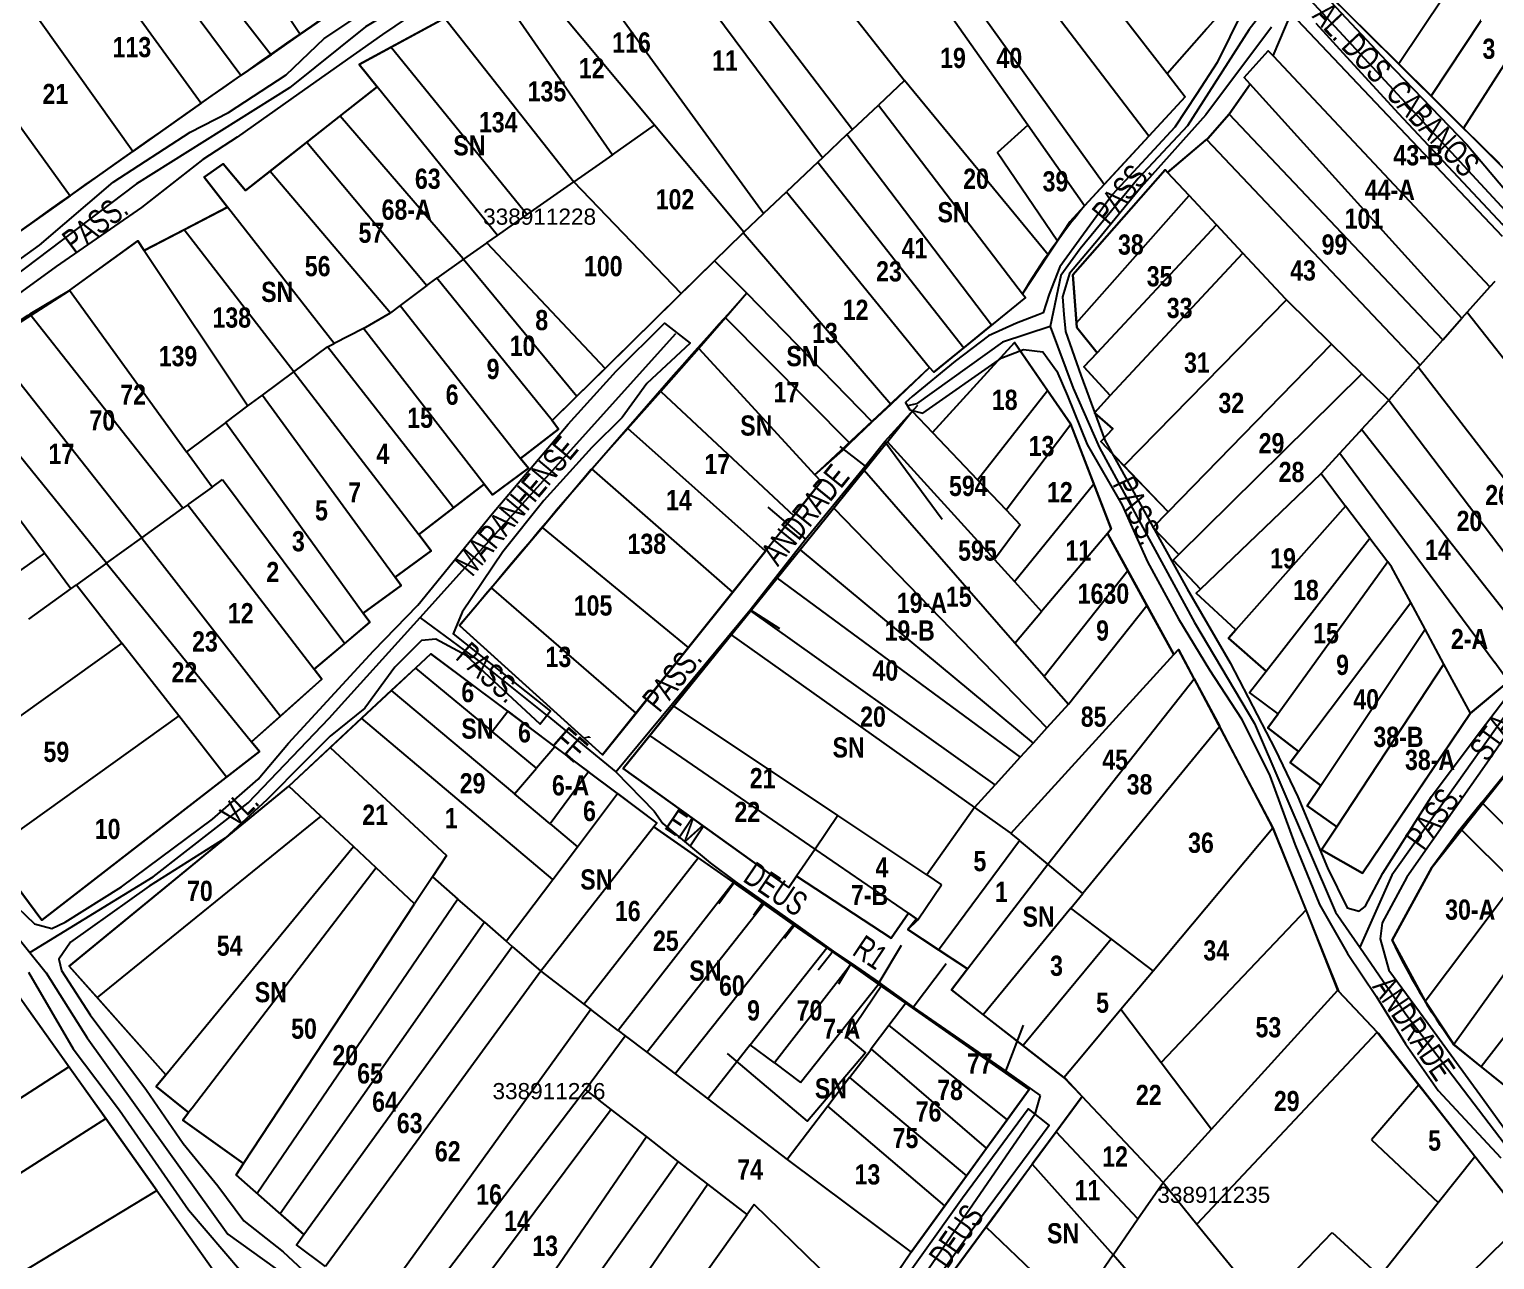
# Model space of a CAD drawing. Extents: x 206155 to 208014, y 4847439 to 4850017.
# Drawn here: x 207588.2 to 207769.7, y 4847749.4 to 4847901.7 of the extents above; entities that cross this region are included whole.
import ezdxf
from ezdxf.enums import TextEntityAlignment as Align

# ---------------------------------------------------------------- set-up
doc = ezdxf.new("R2010")
doc.units = 0
doc.header["$LTSCALE"] = 1.5
doc.header["$MEASUREMENT"] = 0
for name, color, linetype in [('CD-MALHA-LOTES', 40, 'CONTINUOUS'), ('CD_TXT_QUADRA', 7, 'CONTINUOUS'), ('RU-QUADRAS', 6, 'CONTINUOUS'), ('SV-EIXO-RUA-N-PAV', 6, 'CONTINUOUS'), ('SV-ESTIVAS', 7, 'CONTINUOUS'), ('SV-RUA-NAO-PAV-S-GUIA-C-GUIA', 7, 'CONTINUOUS'), ('SV-TXT-RUA-N-PAV-S-GUIA-C-GUIA', 7, 'CONTINUOUS'), ('Th_NmrPort', 7, 'CONTINUOUS')]:
    doc.layers.add(name, color=color, linetype=linetype)
doc.styles.add('3389-11-2D_TXT$0$ARIAL', font='ARIAL.TTF')
doc.styles.add('ARIAL', font='ARIAL.TTF')
doc.styles.get("Standard").update_dxf_attribs({"font": 'swisscbo.ttf'})

msp = doc.modelspace()

# ---------------------------------------------------------------- linework, layer by layer
at = {"layer": 'CD-MALHA-LOTES', "linetype": 'Continuous'}
for p, q in [((207705.79, 4847926.41), (207729.12, 4847896.26)), ((207726.87, 4847888.49), (207701.05, 4847922.36)), ((207621.77, 4847901.06), (207607.61, 4847922.22)), ((207667.11, 4847919.57), (207690.17, 4847889.32)), ((207602.97, 4847918.11), (207618.18, 4847898.57)), ((207686.44, 4847885.79), (207662.47, 4847918.1)), ((207614.43, 4847895.98), (207599.99, 4847915.45)), ((207721.33, 4847882.48), (207697.44, 4847915.75)), ((207711.89, 4847889.83), (207694.97, 4847913.86)), ((207768.92, 4847914.05), (207757.83, 4847897.44)), ((207595.2, 4847912.31), (207609.5, 4847892.57)), ((207679.14, 4847878.89), (207655.02, 4847912.14)), ((207665.65, 4847889.83), (207650.23, 4847908.31)), ((207772.4, 4847909.44), (207761.82, 4847893.47)), ((207601.04, 4847886.58), (207586.61, 4847906.86)), ((207686.94, 4847907.72), (207696.59, 4847895.37)), ((207646.9, 4847905.74), (207660.44, 4847886.18)), ((207775.75, 4847905), (207765.84, 4847889.49)), ((207621.77, 4847901.06), (207625.96, 4847903.95)), ((207639.7, 4847903.11), (207633.03, 4847899.49)), ((207639.7, 4847903.11), (207655.66, 4847882.82)), ((207742.25, 4847898.41), (207744.51, 4847903.66)), ((207744.51, 4847903.66), (207770.64, 4847876.1)), ((207578.44, 4847901.67), (207593.29, 4847881.09)), ((207618.18, 4847898.57), (207621.77, 4847901.06)), ((207729.12, 4847896.26), (207733.99, 4847901.77)), ((207633.03, 4847899.49), (207649.88, 4847878.77)), ((207738.67, 4847895.75), (207741.65, 4847899.03)), ((207741.65, 4847899.03), (207742.25, 4847898.41)), ((207618.18, 4847898.57), (207614.43, 4847895.98)), ((207742.25, 4847898.41), (207769.11, 4847869.83)), ((207757.83, 4847897.44), (207761.82, 4847893.47)), ((207609.5, 4847892.57), (207614.43, 4847895.98)), ((207696.59, 4847895.37), (207693.38, 4847892.34)), ((207714.41, 4847873.8), (207696.59, 4847895.37)), ((207729.12, 4847896.26), (207731.36, 4847893.37)), ((207739.41, 4847894.93), (207738.67, 4847895.75)), ((207631.31, 4847894.6), (207626.72, 4847890.98)), ((207646.19, 4847876.18), (207631.31, 4847894.6)), ((207731.36, 4847893.37), (207726.87, 4847888.49)), ((207739.41, 4847894.93), (207736.83, 4847891.22)), ((207765.65, 4847865.95), (207739.41, 4847894.93)), ((207761.82, 4847893.47), (207765.84, 4847889.49)), ((207609.5, 4847892.57), (207601.04, 4847886.58)), ((207690.17, 4847889.32), (207693.38, 4847892.34)), ((207693.38, 4847892.34), (207711.23, 4847868.98)), ((207626.72, 4847890.98), (207622.61, 4847887.75)), ((207626.72, 4847890.98), (207641.94, 4847873.33)), ((207660.44, 4847886.18), (207665.65, 4847889.83)), ((207676.7, 4847876.59), (207665.65, 4847889.83)), ((207718.91, 4847879.85), (207711.89, 4847889.83)), ((207763.26, 4847863.27), (207736.83, 4847891.22)), ((207689.48, 4847888.67), (207686.44, 4847885.79)), ((207689.48, 4847888.67), (207690.17, 4847889.32)), ((207707.4, 4847865.08), (207689.48, 4847888.67)), ((207721.33, 4847882.48), (207726.87, 4847888.49)), ((207729.2, 4847883.99), (207734.02, 4847888.07)), ((207734.02, 4847888.07), (207760.45, 4847860.13)), ((207765.84, 4847889.49), (207770.28, 4847885.08)), ((207593.29, 4847881.09), (207601.04, 4847886.58)), ((207622.61, 4847887.75), (207618.04, 4847884.15)), ((207622.61, 4847887.75), (207637.45, 4847869.99)), ((207660.44, 4847886.18), (207658.39, 4847884.74)), ((207618.04, 4847884.15), (207632.95, 4847866.62)), ((207658.39, 4847884.74), (207655.66, 4847882.82)), ((207685.89, 4847885.27), (207681.98, 4847881.57)), ((207686.44, 4847885.79), (207685.89, 4847885.27)), ((207685.89, 4847885.27), (207703.96, 4847862.28)), ((207649.88, 4847878.77), (207655.66, 4847882.82)), ((207668.97, 4847868.99), (207655.66, 4847882.82)), ((207718.91, 4847879.85), (207721.33, 4847882.48)), ((207731.87, 4847881.13), (207729.2, 4847883.99)), ((207593.29, 4847881.09), (207586.1, 4847876)), ((207679.14, 4847878.89), (207681.98, 4847881.57)), ((207681.98, 4847881.57), (207699.7, 4847859.83)), ((207717.89, 4847865.39), (207731.87, 4847881.13)), ((207735.26, 4847877.49), (207731.87, 4847881.13)), ((207612.79, 4847879.68), (207607.42, 4847876.9)), ((207625.98, 4847862.83), (207612.79, 4847879.68)), ((207646.19, 4847876.18), (207649.88, 4847878.77)), ((207676.7, 4847876.59), (207679.14, 4847878.89)), ((207607.42, 4847876.9), (207602.46, 4847874.33)), ((207620.97, 4847859.3), (207607.42, 4847876.9)), ((207720.45, 4847861.64), (207735.26, 4847877.49)), ((207738.53, 4847873.99), (207735.26, 4847877.49)), ((207644.88, 4847875.26), (207642.01, 4847873.25)), ((207644.88, 4847875.26), (207646.19, 4847876.18)), ((207644.88, 4847875.26), (207659.52, 4847859.72)), ((207673.08, 4847873.06), (207676.56, 4847876.45)), ((207676.56, 4847876.45), (207676.62, 4847876.51)), ((207676.62, 4847876.51), (207676.7, 4847876.59)), ((207694.9, 4847855.27), (207676.62, 4847876.51)), ((207714.41, 4847873.8), (207715.54, 4847875.51)), ((207602.46, 4847874.33), (207615.3, 4847855.09)), ((207642.01, 4847873.25), (207638.68, 4847870.91)), ((207641.94, 4847873.33), (207642.01, 4847873.25)), ((207642.01, 4847873.25), (207656.03, 4847856.29)), ((207711.23, 4847868.98), (207714.41, 4847873.8)), ((207722.1, 4847856.37), (207738.53, 4847873.99)), ((207743.79, 4847868.35), (207738.53, 4847873.99)), ((207668.97, 4847868.99), (207673.08, 4847873.06)), ((207677.08, 4847869.03), (207673.08, 4847873.06)), ((207637.45, 4847869.99), (207634.16, 4847867.53)), ((207637.45, 4847869.99), (207638.55, 4847870.82)), ((207638.55, 4847870.82), (207638.68, 4847870.91)), ((207652.99, 4847853.3), (207638.68, 4847870.91)), ((207769.11, 4847869.83), (207766.3, 4847866.68)), ((207769.72, 4847870.51), (207769.11, 4847869.83)), ((207593.22, 4847869.41), (207607.68, 4847849.42)), ((207659.52, 4847859.72), (207668.97, 4847868.99)), ((207677.08, 4847869.03), (207674.43, 4847865.99)), ((207692.6, 4847853.11), (207677.08, 4847869.03)), ((207711.59, 4847868.5), (207707.4, 4847865.08)), ((207711.23, 4847868.98), (207711.59, 4847868.5)), ((207743.9, 4847868.24), (207723.79, 4847847.68)), ((207743.9, 4847868.24), (207743.79, 4847868.35)), ((207749.51, 4847862.73), (207743.9, 4847868.24)), ((207607.23, 4847842.41), (207588.31, 4847866.43)), ((207629.63, 4847864.68), (207632.95, 4847866.62)), ((207634.16, 4847867.53), (207632.95, 4847866.62)), ((207634.16, 4847867.53), (207649.07, 4847848.59)), ((207674.43, 4847865.99), (207671.14, 4847862.2)), ((207674.43, 4847865.99), (207689.84, 4847850.46)), ((207766.3, 4847866.68), (207765.65, 4847865.95)), ((207766.3, 4847866.68), (207785.45, 4847842.4)), ((207629.63, 4847864.68), (207625.98, 4847862.83)), ((207644.56, 4847845.41), (207629.63, 4847864.68)), ((207703.96, 4847862.28), (207707.4, 4847865.08)), ((207763.26, 4847863.27), (207765.65, 4847865.95)), ((207602.14, 4847838.75), (207583.02, 4847862.99)), ((207620.97, 4847859.3), (207625.14, 4847862.4)), ((207625.14, 4847862.4), (207625.98, 4847862.83)), ((207640.76, 4847842.49), (207625.14, 4847862.4)), ((207729.26, 4847841.98), (207749.51, 4847862.73)), ((207753.26, 4847859.04), (207749.51, 4847862.73)), ((207760.45, 4847860.13), (207763.26, 4847863.27)), ((207671.14, 4847862.2), (207666.42, 4847856.89)), ((207671.14, 4847862.2), (207685.51, 4847846.56)), ((207700.25, 4847859.25), (207703.96, 4847862.28)), ((207597.8, 4847835.63), (207578.14, 4847859.81)), ((207617.09, 4847856.42), (207620.97, 4847859.3)), ((207620.97, 4847859.3), (207636.46, 4847839.18)), ((207656.03, 4847856.29), (207659.52, 4847859.72)), ((207699.7, 4847859.83), (207694.9, 4847855.27)), ((207699.7, 4847859.83), (207700.25, 4847859.25)), ((207730.58, 4847836.68), (207753.26, 4847859.04)), ((207756.57, 4847855.79), (207753.26, 4847859.04)), ((207760.24, 4847859.89), (207756.57, 4847855.79)), ((207760.45, 4847860.13), (207760.24, 4847859.89)), ((207778.5, 4847836.13), (207760.24, 4847859.89)), ((207705.63, 4847845.95), (207714.32, 4847857.01)), ((207717.19, 4847852.83), (207714.32, 4847857.01)), ((207615.3, 4847855.09), (207617.09, 4847856.42)), ((207617.09, 4847856.42), (207633.52, 4847833.9)), ((207652.99, 4847853.3), (207656.03, 4847856.29)), ((207662.33, 4847852.28), (207666.42, 4847856.89)), ((207666.42, 4847856.89), (207682.91, 4847841.49)), ((207694.9, 4847855.27), (207692.6, 4847853.11)), ((207753.21, 4847852.15), (207756.57, 4847855.79)), ((207756.57, 4847855.79), (207774.08, 4847832.72)), ((207612.56, 4847853.05), (207615.3, 4847855.09)), ((207694.5, 4847850.66), (207697.55, 4847854.43)), ((207697.55, 4847854.43), (207700.07, 4847851.78)), ((207612.56, 4847853.05), (207607.68, 4847849.42)), ((207612.56, 4847853.05), (207629.59, 4847829.43)), ((207662.33, 4847852.28), (207657.9, 4847847.3)), ((207679.4, 4847837.1), (207662.33, 4847852.28)), ((207689.84, 4847850.46), (207692.6, 4847853.11)), ((207700.07, 4847851.78), (207705.63, 4847845.95)), ((207709.18, 4847842.22), (207717.19, 4847852.83)), ((207720.06, 4847845.44), (207717.19, 4847852.83)), ((207750.52, 4847849.25), (207752.98, 4847851.9)), ((207752.98, 4847851.9), (207753.21, 4847852.15)), ((207773.31, 4847826.62), (207753.21, 4847852.15)), ((207688.92, 4847849.57), (207689.84, 4847850.46)), ((207694.5, 4847850.66), (207691.63, 4847847.11)), ((207707.74, 4847836.08), (207694.5, 4847850.66)), ((207610.86, 4847845.03), (207607.68, 4847849.42)), ((207685.51, 4847846.56), (207688.92, 4847849.57)), ((207748.19, 4847846.72), (207750.52, 4847849.25)), ((207750.52, 4847849.25), (207769.7, 4847823.33)), ((207675.34, 4847832.03), (207657.9, 4847847.3)), ((207691.63, 4847847.11), (207687.84, 4847842.43)), ((207710.28, 4847825.73), (207691.63, 4847847.11)), ((207723.79, 4847847.68), (207729.26, 4847841.98)), ((207733.27, 4847832.4), (207748.19, 4847846.72)), ((207748.19, 4847846.72), (207751.24, 4847842.68)), ((207610.86, 4847845.03), (207607.98, 4847842.95)), ((207610.86, 4847845.03), (207612.16, 4847845.96)), ((207612.16, 4847845.96), (207627.29, 4847825.69)), ((207640.76, 4847842.49), (207644.56, 4847845.41)), ((207644.56, 4847845.41), (207645.6, 4847844.06)), ((207705.63, 4847845.95), (207709.18, 4847842.22)), ((207710.23, 4847833.34), (207720.06, 4847845.44)), ((207602.14, 4847838.75), (207607.23, 4847842.41)), ((207607.84, 4847842.85), (207607.23, 4847842.41)), ((207607.98, 4847842.95), (207607.84, 4847842.85)), ((207607.84, 4847842.85), (207623.51, 4847822.51)), ((207636.46, 4847839.18), (207640.76, 4847842.49)), ((207687.84, 4847842.43), (207683.67, 4847837.27)), ((207687.84, 4847842.43), (207714.24, 4847815.23)), ((207751.24, 4847842.68), (207737.65, 4847827.35)), ((207754.23, 4847838.73), (207751.24, 4847842.68)), ((207590.1, 4847836.84), (207586.75, 4847841.37)), ((207682.91, 4847841.49), (207679.4, 4847837.1)), ((207709.18, 4847842.22), (207710.93, 4847840.38)), ((207651.78, 4847840.05), (207645.45, 4847832.56)), ((207669.86, 4847825.18), (207651.78, 4847840.05)), ((207710.93, 4847840.38), (207707.74, 4847836.08)), ((207721.74, 4847839.29), (207713.58, 4847829.64)), ((207724.27, 4847834.69), (207721.74, 4847839.29)), ((207597.8, 4847835.63), (207602.14, 4847838.75)), ((207675.34, 4847832.03), (207679.4, 4847837.1)), ((207683.67, 4847837.27), (207680.84, 4847833.78)), ((207683.67, 4847837.27), (207712.53, 4847813.35)), ((207741.39, 4847822.25), (207754.23, 4847838.73)), ((207754.23, 4847838.73), (207756.46, 4847835.78)), ((207590.1, 4847836.84), (207566.9, 4847820.55)), ((207593.36, 4847832.43), (207590.1, 4847836.84)), ((207597.8, 4847835.63), (207594.07, 4847832.94)), ((207597.8, 4847835.63), (207615.75, 4847813.49)), ((207707.74, 4847836.08), (207710.23, 4847833.34)), ((207756.46, 4847835.78), (207742.87, 4847816.98)), ((207756.91, 4847835.18), (207756.46, 4847835.78)), ((207759.31, 4847830.73), (207756.91, 4847835.18)), ((207680.84, 4847833.78), (207677.57, 4847829.73)), ((207680.84, 4847833.78), (207710.94, 4847811.61)), ((207710.23, 4847833.34), (207713.58, 4847829.64)), ((207724.27, 4847834.69), (207713.9, 4847821.59)), ((207726.64, 4847830.38), (207724.27, 4847834.69)), ((207588.15, 4847828.68), (207593.36, 4847832.43)), ((207593.36, 4847832.43), (207594.07, 4847832.94)), ((207594.07, 4847832.94), (207599.7, 4847825.73)), ((207663.36, 4847817.06), (207645.45, 4847832.56)), ((207669.86, 4847825.18), (207675.34, 4847832.03)), ((207732.75, 4847831.91), (207733.27, 4847832.4)), ((207737.65, 4847827.35), (207732.75, 4847831.91)), ((207677.57, 4847829.73), (207675.16, 4847826.76)), ((207707.82, 4847808.18), (207677.57, 4847829.73)), ((207716.9, 4847818.15), (207726.64, 4847830.38)), ((207729.98, 4847824.32), (207726.64, 4847830.38)), ((207745.4, 4847812.29), (207759.31, 4847830.73)), ((207761.09, 4847827.44), (207759.31, 4847830.73)), ((207710.28, 4847825.73), (207713.58, 4847829.64)), ((207675.16, 4847826.76), (207668.02, 4847817.94)), ((207675.16, 4847826.76), (207705.27, 4847805.38)), ((207748.16, 4847808.11), (207761.09, 4847827.44)), ((207763.42, 4847823.12), (207761.09, 4847827.44)), ((207599.7, 4847825.73), (207576.55, 4847809.2)), ((207606.74, 4847816.71), (207599.7, 4847825.73)), ((207623.51, 4847822.51), (207627.29, 4847825.69)), ((207663.36, 4847817.06), (207669.86, 4847825.18)), ((207709.79, 4847802.15), (207729.98, 4847824.32)), ((207713.9, 4847821.59), (207710.28, 4847825.73)), ((207636.04, 4847822.62), (207633.05, 4847819.84)), ((207636.04, 4847822.62), (207645.56, 4847814.76)), ((207750.15, 4847802.99), (207763.42, 4847823.12)), ((207766.69, 4847817.06), (207763.42, 4847823.12)), ((207713.9, 4847821.59), (207716.9, 4847818.15)), ((207714.36, 4847798.35), (207732.5, 4847821.3)), ((207732.5, 4847821.3), (207735.67, 4847815.41)), ((207739.32, 4847819.59), (207741.39, 4847822.25)), ((207633.05, 4847819.84), (207629.37, 4847816.42)), ((207633.05, 4847819.84), (207648.31, 4847807.05)), ((207742.87, 4847816.98), (207739.32, 4847819.59)), ((207645.56, 4847814.76), (207647.47, 4847817.28)), ((207647.47, 4847817.28), (207653.31, 4847812.89)), ((207659.21, 4847811.88), (207663.36, 4847817.06)), ((207668.02, 4847817.94), (207665.07, 4847814.29)), ((207688.37, 4847804.36), (207668.02, 4847817.94)), ((207716.9, 4847818.15), (207714.24, 4847815.23)), ((207753.33, 4847797.25), (207766.69, 4847817.06)), ((207606.74, 4847816.71), (207583.4, 4847800)), ((207612.66, 4847809.14), (207606.74, 4847816.71)), ((207615.75, 4847813.49), (207619.33, 4847816.68)), ((207629.37, 4847816.42), (207625.48, 4847812.8)), ((207653.05, 4847796.47), (207629.37, 4847816.42)), ((207714.24, 4847815.23), (207712.53, 4847813.35)), ((207735.67, 4847815.41), (207718.7, 4847794.73)), ((207651.03, 4847810.25), (207645.56, 4847814.76)), ((207685.53, 4847800.22), (207665.07, 4847814.29)), ((207620.35, 4847808.03), (207625.48, 4847812.8)), ((207625.48, 4847812.8), (207639.88, 4847799.44)), ((207653.31, 4847812.89), (207651.03, 4847810.25)), ((207653.31, 4847812.89), (207657.47, 4847809.78)), ((207710.94, 4847811.61), (207707.82, 4847808.18)), ((207712.53, 4847813.35), (207710.94, 4847811.61)), ((207768.1, 4847805.99), (207773.14, 4847812.2)), ((207648.31, 4847807.05), (207651.03, 4847810.25)), ((207657.47, 4847809.78), (207652.72, 4847803.35)), ((207661.05, 4847807.09), (207657.47, 4847809.78)), ((207589.77, 4847791.43), (207612.66, 4847809.14)), ((207624.34, 4847804.3), (207620.35, 4847808.03)), ((207705.27, 4847805.38), (207707.82, 4847808.18)), ((207652.72, 4847803.35), (207648.31, 4847807.05)), ((207656.1, 4847800.52), (207661.05, 4847807.09)), ((207661.05, 4847807.09), (207665.93, 4847803.43)), ((207624.34, 4847804.3), (207596.64, 4847781.83)), ((207628.37, 4847800.53), (207624.34, 4847804.3)), ((207688.37, 4847804.36), (207685.53, 4847800.22)), ((207699.36, 4847797.03), (207688.37, 4847804.36)), ((207705.27, 4847805.38), (207699.36, 4847797.03)), ((207705.27, 4847805.38), (207709.71, 4847802.22)), ((207768.1, 4847805.99), (207765.48, 4847802.74)), ((207774.63, 4847799.39), (207768.1, 4847805.99)), ((207665.57, 4847802.97), (207651.59, 4847785.09)), ((207652.72, 4847803.35), (207656.1, 4847800.52)), ((207665.93, 4847803.43), (207665.57, 4847802.97)), ((207671.04, 4847799.14), (207665.57, 4847802.97)), ((207727.4, 4847785.16), (207742.22, 4847802.84)), ((207772.14, 4847796.08), (207765.48, 4847802.74)), ((207700.84, 4847787.74), (207710.84, 4847801.28)), ((207709.79, 4847802.15), (207710.84, 4847801.28)), ((207714.36, 4847798.35), (207710.84, 4847801.28)), ((207583.4, 4847800), (207589.77, 4847791.43)), ((207605.13, 4847772.28), (207628.37, 4847800.53)), ((207631.17, 4847797.92), (207628.37, 4847800.53)), ((207639.88, 4847799.44), (207638.14, 4847796.8)), ((207653.05, 4847796.47), (207656.1, 4847800.52)), ((207656.9, 4847781.03), (207671.04, 4847799.14)), ((207671.04, 4847799.14), (207675.43, 4847796.07)), ((207685.53, 4847800.22), (207683.25, 4847796.89)), ((207697.09, 4847792.27), (207685.53, 4847800.22)), ((207631.17, 4847797.92), (207608.38, 4847768.16)), ((207635.94, 4847793.46), (207631.17, 4847797.92)), ((207699.36, 4847797.03), (207701.2, 4847795.8)), ((207704.42, 4847785.39), (207714.36, 4847798.35)), ((207718.7, 4847794.73), (207714.36, 4847798.35)), ((207638.14, 4847796.8), (207635.94, 4847793.46)), ((207638.14, 4847796.8), (207641.31, 4847794.04)), ((207647.29, 4847788.82), (207653.05, 4847796.47)), ((207675.43, 4847796.07), (207661.15, 4847777.78)), ((207679.21, 4847793.43), (207675.43, 4847796.07)), ((207682.27, 4847795.46), (207683.25, 4847796.89)), ((207683.25, 4847796.89), (207694.95, 4847789.21)), ((207698.25, 4847791.47), (207701.2, 4847795.8)), ((207761.09, 4847781.39), (207772.14, 4847796.08)), ((207778.54, 4847795.44), (207764.63, 4847776.02)), ((207785.41, 4847795.77), (207768.04, 4847773.28)), ((207614.76, 4847761.31), (207635.94, 4847793.46)), ((207641.31, 4847794.04), (207616.46, 4847757.59)), ((207644.6, 4847791.17), (207641.31, 4847794.04)), ((207664.68, 4847775.08), (207679.21, 4847793.43)), ((207682.88, 4847790.86), (207679.21, 4847793.43)), ((207717.21, 4847792.91), (207718.7, 4847794.73)), ((207694.95, 4847789.21), (207697.09, 4847792.27)), ((207697.09, 4847792.27), (207698.08, 4847791.59)), ((207698.08, 4847791.59), (207698.25, 4847791.47)), ((207717.21, 4847792.91), (207706.37, 4847779.71)), ((207722.2, 4847789.11), (207717.21, 4847792.91)), ((207746.34, 4847792.72), (207728.39, 4847773.81)), ((207750.29, 4847782.76), (207746.34, 4847792.72)), ((207644.6, 4847791.17), (207619.31, 4847755.08)), ((207644.6, 4847791.17), (207647.29, 4847788.82)), ((207682.88, 4847790.86), (207668.19, 4847772.4)), ((207686.98, 4847787.99), (207682.88, 4847790.86)), ((207622.23, 4847752.52), (207648.03, 4847788.18)), ((207648.03, 4847788.18), (207647.29, 4847788.82)), ((207648.03, 4847788.18), (207651.59, 4847785.09)), ((207677.5, 4847775.97), (207686.98, 4847787.99)), ((207686.98, 4847787.99), (207689.95, 4847785.92)), ((207711.26, 4847775.91), (207722.2, 4847789.11)), ((207727.4, 4847785.16), (207722.2, 4847789.11)), ((207756.99, 4847788.95), (207761.09, 4847781.39)), ((207700.84, 4847787.74), (207704.42, 4847785.39)), ((207651.59, 4847785.09), (207624.89, 4847748.53)), ((207651.59, 4847785.09), (207656.9, 4847781.03)), ((207689.95, 4847785.92), (207680.49, 4847773.76)), ((207693.41, 4847783.5), (207689.95, 4847785.92)), ((207723.4, 4847780.39), (207727.4, 4847785.16)), ((207683.74, 4847771.34), (207693.41, 4847783.5)), ((207696.78, 4847781.14), (207693.41, 4847783.5)), ((207734.64, 4847765.55), (207750.29, 4847782.76)), ((207596.64, 4847781.83), (207605.13, 4847772.28)), ((207656.9, 4847781.03), (207657.77, 4847780.36)), ((207696.78, 4847781.14), (207694.69, 4847778.38)), ((207761.09, 4847781.39), (207764.63, 4847776.02)), ((207593.14, 4847773.25), (207587.96, 4847780.53)), ((207657.77, 4847780.36), (207631.21, 4847743.54)), ((207661.15, 4847777.78), (207657.77, 4847780.36)), ((207706.37, 4847779.71), (207711.26, 4847775.91)), ((207718.51, 4847774.55), (207723.4, 4847780.39)), ((207723.4, 4847780.39), (207728.39, 4847773.81)), ((207657.11, 4847770.45), (207662.03, 4847777.11)), ((207661.15, 4847777.78), (207662.03, 4847777.11)), ((207662.03, 4847777.11), (207664.68, 4847775.08)), ((207694.69, 4847778.38), (207692.5, 4847775.5)), ((207694.69, 4847778.38), (207709.31, 4847766.69)), ((207755.15, 4847777.57), (207732.83, 4847753.78)), ((207677.5, 4847775.97), (207672.24, 4847769.3)), ((207680.49, 4847773.76), (207677.5, 4847775.97)), ((207689.81, 4847771.95), (207692.42, 4847775.39)), ((207692.42, 4847775.39), (207692.5, 4847775.5)), ((207706.78, 4847763.2), (207692.5, 4847775.5)), ((207711.26, 4847775.91), (207716.34, 4847771.96)), ((207764.63, 4847776.02), (207768.04, 4847773.28)), ((207664.68, 4847775.08), (207668.19, 4847772.4)), ((207680.49, 4847773.76), (207683.74, 4847771.34)), ((207716.34, 4847771.96), (207718.51, 4847774.55)), ((207728.39, 4847773.81), (207734.64, 4847765.55)), ((207538.92, 4847738.45), (207593.14, 4847773.25)), ((207597.69, 4847766.85), (207593.14, 4847773.25)), ((207668.19, 4847772.4), (207672.24, 4847769.3)), ((207689.81, 4847771.95), (207687.11, 4847768.41)), ((207689.81, 4847771.95), (207704.29, 4847759.76)), ((207768.04, 4847773.28), (207771.9, 4847770.19)), ((207657.11, 4847770.45), (207634.58, 4847740.91)), ((207660.3, 4847767.98), (207657.11, 4847770.45)), ((207760.32, 4847771.03), (207754.44, 4847764.22)), ((207767.26, 4847762.18), (207760.32, 4847771.03)), ((207608.38, 4847768.16), (207607.95, 4847767.6)), ((207672.24, 4847769.3), (207682.08, 4847761.78)), ((207687.11, 4847768.41), (207682.08, 4847761.78)), ((207701.6, 4847756.05), (207687.11, 4847768.41)), ((207718.61, 4847769.59), (207715.39, 4847765.22)), ((207728.63, 4847758.93), (207718.61, 4847769.59)), ((207541.86, 4847731.28), (207597.69, 4847766.85)), ((207604, 4847757.96), (207597.69, 4847766.85)), ((207660.3, 4847767.98), (207639.39, 4847739.99)), ((207664.64, 4847764.62), (207660.3, 4847767.98)), ((207706.78, 4847763.2), (207709.31, 4847766.69)), ((207645.14, 4847736.21), (207664.64, 4847764.62)), ((207668.6, 4847761.56), (207664.64, 4847764.62)), ((207715.39, 4847765.22), (207712.44, 4847761.21)), ((207725.5, 4847754.46), (207715.39, 4847765.22)), ((207728.63, 4847758.93), (207734.64, 4847765.55)), ((207704.29, 4847759.76), (207706.78, 4847763.2)), ((207754.44, 4847764.22), (207762.72, 4847756.46)), ((207648.08, 4847732.72), (207668.6, 4847761.56)), ((207672.25, 4847758.73), (207668.6, 4847761.56)), ((207682.08, 4847761.78), (207697.45, 4847750.32)), ((207706.72, 4847753.43), (207712.44, 4847761.21)), ((207712.44, 4847761.21), (207722.45, 4847750.01)), ((207762.72, 4847756.46), (207767.26, 4847762.18)), ((207773.47, 4847754.27), (207767.26, 4847762.18)), ((207701.6, 4847756.05), (207704.29, 4847759.76)), ((207725.5, 4847754.46), (207728.63, 4847758.93)), ((207728.63, 4847758.93), (207732.83, 4847753.78)), ((207545.87, 4847722.78), (207604, 4847757.96)), ((207604, 4847757.96), (207611.87, 4847746.89)), ((207616.46, 4847757.59), (207619.31, 4847755.08)), ((207672.25, 4847758.73), (207650.78, 4847727.41)), ((207677.11, 4847754.97), (207672.25, 4847758.73)), ((207678.01, 4847756.24), (207677.11, 4847754.97)), ((207692.13, 4847742.48), (207678.01, 4847756.24)), ((207697.45, 4847750.32), (207701.6, 4847756.05)), ((207755.49, 4847747.37), (207762.72, 4847756.46)), ((207619.31, 4847755.08), (207622.23, 4847752.52)), ((207654.78, 4847723.6), (207677.11, 4847754.97)), ((207722.45, 4847750.01), (207725.5, 4847754.46)), ((207732.83, 4847753.78), (207740.95, 4847743.84)), ((207764.34, 4847745.31), (207773.47, 4847754.27)), ((207621.3, 4847751.23), (207622.23, 4847752.52)), ((207706.72, 4847753.43), (207702.3, 4847747.43)), ((207717.64, 4847743.01), (207706.72, 4847753.43)), ((207740.95, 4847743.84), (207749.58, 4847752.77)), ((207749.58, 4847752.77), (207755.49, 4847747.37)), ((207624.89, 4847748.53), (207621.3, 4847751.23)), ((207697.45, 4847750.32), (207692.13, 4847742.48)), ((207722.45, 4847750.01), (207718.88, 4847744.81)), ((207734.43, 4847736.21), (207722.45, 4847750.01))]:
    msp.add_line(p, q, dxfattribs=at)
at = {"layer": 'CD-MALHA-LOTES', "linetype": 'Continuous', "flags": 128}
for points in [[(207762.58, 4847922.46), (207747.98, 4847907.23), (207757.83, 4847897.44)], [(207633.03, 4847899.49), (207629.09, 4847897.35), (207631.31, 4847894.6)], [(207711.89, 4847889.83), (207708.14, 4847886.46), (207715.54, 4847875.51)], [(207736.83, 4847891.22), (207734.19, 4847888.21), (207734.02, 4847888.07)], [(207618.04, 4847884.15), (207614.99, 4847881.75), (207612.22, 4847885.06), (207609.87, 4847883.41), (207612.79, 4847879.68)], [(207729.2, 4847883.99), (207728.88, 4847884.33), (207717.44, 4847871.33), (207717.89, 4847865.39)], [(207715.54, 4847875.51), (207717.12, 4847877.91), (207718.91, 4847879.85)], [(207602.46, 4847874.33), (207601.66, 4847875.53), (207593.22, 4847869.41)], [(207593.22, 4847869.41), (207593.09, 4847869.31), (207588.31, 4847866.43)], [(207588.31, 4847866.43), (207588.05, 4847866.27), (207583.02, 4847862.99)], [(207717.89, 4847865.39), (207717.94, 4847864.78), (207720.45, 4847861.64)], [(207714.32, 4847857.01), (207710.23, 4847862.93), (207700.07, 4847851.78)], [(207720.45, 4847861.64), (207718.83, 4847859.91), (207722.1, 4847856.37)], [(207722.1, 4847856.37), (207720.13, 4847854.25), (207722.41, 4847852.27), (207720.92, 4847850.68), (207723.79, 4847847.68)], [(207649.07, 4847848.59), (207653.76, 4847852.2), (207652.99, 4847853.3)], [(207645.6, 4847844.06), (207650.03, 4847847.37), (207649.07, 4847848.59)], [(207657.9, 4847847.3), (207657.82, 4847847.21), (207651.78, 4847840.05)], [(207682.91, 4847841.49), (207686.29, 4847845.71), (207685.51, 4847846.56)], [(207721.74, 4847839.29), (207722.22, 4847839.86), (207720.06, 4847845.44)], [(207729.26, 4847841.98), (207727.38, 4847840.05), (207730.58, 4847836.68)], [(207633.52, 4847833.9), (207638.01, 4847837.16), (207636.46, 4847839.18)], [(207602.14, 4847838.75), (207602.21, 4847838.66), (207619.33, 4847816.68)], [(207730.58, 4847836.68), (207729.87, 4847835.98), (207733.27, 4847832.4)], [(207629.59, 4847829.43), (207634.27, 4847832.87), (207633.52, 4847833.9)], [(207645.45, 4847832.56), (207641.51, 4847827.89), (207659.21, 4847811.88)], [(207627.29, 4847825.69), (207630.4, 4847828.31), (207629.59, 4847829.43)], [(207737.65, 4847827.35), (207736.73, 4847826.35), (207741.39, 4847822.25)], [(207647.47, 4847817.28), (207637.97, 4847824.41), (207636.04, 4847822.62)], [(207732.5, 4847821.3), (207730.55, 4847824.94), (207729.98, 4847824.32)], [(207619.33, 4847816.68), (207624.47, 4847821.26), (207623.51, 4847822.51)], [(207766.69, 4847817.06), (207771.43, 4847820.99), (207769.7, 4847823.33)], [(207742.22, 4847802.84), (207735.76, 4847815.23), (207735.67, 4847815.41)], [(207742.87, 4847816.98), (207741.6, 4847815.23), (207745.4, 4847812.29)], [(207612.66, 4847809.14), (207616.73, 4847812.29), (207615.75, 4847813.49)], [(207665.07, 4847814.29), (207661.77, 4847810.21), (207682.27, 4847795.46)], [(207745.4, 4847812.29), (207744.39, 4847810.96), (207748.16, 4847808.11)], [(207620.35, 4847808.03), (207620.25, 4847807.94), (207593.16, 4847785.74), (207596.64, 4847781.83)], [(207748.16, 4847808.11), (207746.47, 4847805.59), (207750.15, 4847802.99)], [(207746.34, 4847792.72), (207742.36, 4847802.57), (207742.22, 4847802.84)], [(207750.15, 4847802.99), (207748.26, 4847800.13), (207753.33, 4847797.25)], [(207765.48, 4847802.74), (207765.39, 4847802.64), (207761.91, 4847797.94), (207756.99, 4847788.95)], [(207709.79, 4847802.15), (207709.71, 4847802.22)], [(207698.08, 4847791.59), (207697.03, 4847790.25), (207700.84, 4847787.74)], [(207704.42, 4847785.39), (207702.42, 4847782.78), (207706.37, 4847779.71)], [(207755.15, 4847777.57), (207750.35, 4847782.62), (207750.29, 4847782.76)], [(207709.31, 4847766.69), (207712.05, 4847770.47), (207696.78, 4847781.14)], [(207760.32, 4847771.03), (207755.31, 4847777.41), (207755.15, 4847777.57)], [(207605.13, 4847772.28), (207603.93, 4847770.82), (207607.95, 4847767.6)], [(207716.34, 4847771.96), (207716.49, 4847771.85), (207718.61, 4847769.59)], [(207607.95, 4847767.6), (207607.23, 4847766.66), (207614.76, 4847761.31)], [(207614.76, 4847761.31), (207613.83, 4847759.9), (207616.46, 4847757.59)]]:
    msp.add_lwpolyline(points, dxfattribs=at)
at = {"layer": 'CD-MALHA-LOTES', "linetype": 'Continuous'}
for p in [(207638.68, 4847870.91), (207652.99, 4847853.3)]:
    msp.add_point(p, dxfattribs=at)
at = {"layer": 'RU-QUADRAS', "color": 6, "linetype": 'Continuous'}
msp.add_lwpolyline([(207517.31, 4847891.73), (207569.99, 4847930.12), (207569.32, 4847931), (207574.48, 4847934.44), (207575.51, 4847933.05), (207614.87, 4847960.43), (207643.48, 4847982.87), (207728.56, 4848045.46), (207766.41, 4848074.33), (207784.11, 4848047.04), (207785.52, 4848048.04), (207786.21, 4848048.58), (207767.83, 4848075.42), (207787.94, 4848090.76), (207819.32, 4848050.23, -0.004861), (207724.08, 4847980.28), (207667.13, 4847932.5, 0.005069), (207567.14, 4847862.58), (207546.32, 4847848.37)], format="xyb", close=True, dxfattribs=at)
for points in [[(207765.42, 4847937.35), (207729.12, 4847896.26), (207731.36, 4847893.37), (207718.91, 4847879.85, 0.038444), (207711.23, 4847868.98), (207711.59, 4847868.5), (207700.25, 4847859.25), (207699.7, 4847859.83), (207685.51, 4847846.56), (207686.29, 4847845.71), (207659.21, 4847811.88), (207641.51, 4847827.89, -0.010954), (207677.08, 4847869.03), (207673.08, 4847873.06), (207652.99, 4847853.3), (207653.76, 4847852.2), (207649.07, 4847848.59), (207650.03, 4847847.37), (207645.6, 4847844.06), (207644.56, 4847845.41), (207636.46, 4847839.18), (207638.01, 4847837.16), (207633.52, 4847833.9), (207634.27, 4847832.87), (207629.59, 4847829.43), (207630.4, 4847828.31), (207623.51, 4847822.51), (207624.47, 4847821.26), (207615.75, 4847813.49), (207616.73, 4847812.29), (207589.77, 4847791.43), (207576.55, 4847809.2)], [(207771.9, 4847770.19), (207764.57, 4847776.07, -0.041195), (207756.99, 4847788.95), (207761.91, 4847797.94), (207779.01, 4847819.44)]]:
    msp.add_lwpolyline(points, format="xyb", dxfattribs=at)
for points in [[(207774.03, 4847881.35), (207747.98, 4847907.23)], [(207574.78, 4847857.57), (207593.09, 4847869.31), (207601.66, 4847875.53), (207602.46, 4847874.33), (207612.79, 4847879.68), (207609.87, 4847883.41), (207612.22, 4847885.06), (207614.99, 4847881.75), (207631.3, 4847894.59), (207629.09, 4847897.35), (207642.08, 4847904.4)], [(207771.43, 4847820.99), (207766.66, 4847817.01), (207753.33, 4847797.25), (207748.26, 4847800.13), (207750.15, 4847802.99), (207746.47, 4847805.59), (207748.16, 4847808.11), (207744.39, 4847810.96), (207745.4, 4847812.29), (207741.6, 4847815.23), (207742.87, 4847816.98), (207739.32, 4847819.59), (207741.39, 4847822.25), (207736.73, 4847826.35), (207737.65, 4847827.35), (207732.75, 4847831.91), (207733.27, 4847832.4), (207729.87, 4847835.98), (207730.58, 4847836.68), (207727.38, 4847840.05), (207729.26, 4847841.98), (207720.92, 4847850.68), (207722.41, 4847852.27), (207720.13, 4847854.25), (207722.1, 4847856.37), (207718.83, 4847859.91), (207720.45, 4847861.64), (207717.94, 4847864.78), (207717.44, 4847871.33), (207728.88, 4847884.33), (207729.21, 4847884), (207734.19, 4847888.21), (207736.83, 4847891.22), (207739.41, 4847894.93), (207738.67, 4847895.75), (207741.65, 4847899.03), (207742.25, 4847898.41), (207744.51, 4847903.66), (207770.64, 4847876.1)], [(207692.99, 4847734.89), (207718.61, 4847769.59), (207716.34, 4847771.96), (207702.42, 4847782.78), (207704.42, 4847785.39), (207697.03, 4847790.25), (207698.25, 4847791.47), (207697.09, 4847792.27), (207694.95, 4847789.21), (207683.25, 4847796.89), (207682.27, 4847795.46), (207661.77, 4847810.21), (207697.55, 4847854.43), (207700.07, 4847851.78), (207710.23, 4847862.93), (207717.18, 4847852.87), (207722.22, 4847839.86), (207721.74, 4847839.29), (207729.98, 4847824.32), (207730.55, 4847824.94), (207742.22, 4847802.84), (207750.35, 4847782.62), (207755.15, 4847777.57), (207773.47, 4847754.27)], [(207624.89, 4847748.53), (207621.3, 4847751.23), (207622.23, 4847752.52), (207613.83, 4847759.9), (207614.76, 4847761.31), (207607.23, 4847766.66), (207607.95, 4847767.6), (207603.93, 4847770.82), (207605.13, 4847772.28), (207593.16, 4847785.74), (207620.35, 4847808.03), (207637.97, 4847824.41), (207665.93, 4847803.43), (207665.57, 4847802.97), (207712.05, 4847770.47), (207697.45, 4847750.32), (207669.67, 4847709.41)], [(207584.01, 4847786.09), (207597.69, 4847766.85), (207611.87, 4847746.89), (207620.42, 4847738.12), (207620.2, 4847736.8), (207622.83, 4847734.17), (207627, 4847734.39), (207644.37, 4847723.69), (207653.8, 4847716.19), (207663.68, 4847705), (207662.67, 4847704.34), (207669.37, 4847694.73), (207672.24, 4847696.67), (207681.41, 4847684.23), (207703.82, 4847661.41), (207704.52, 4847662.02), (207716.28, 4847650.92), (207725.59, 4847640.55), (207726.7, 4847641.41), (207735.27, 4847631.54), (207735.05, 4847627.15), (207721.43, 4847615.97), (207720.59, 4847617.12), (207697.49, 4847595.57)]]:
    msp.add_lwpolyline(points, dxfattribs=at)
at = {"layer": 'SV-EIXO-RUA-N-PAV'}
for points in [[(207703.52, 4847960.2), (207692.43, 4847949.77), (207672.63, 4847931.82), (207644.61, 4847910.93), (207629.85, 4847902.03), (207620.45, 4847894.48), (207601.49, 4847882.57), (207579.93, 4847866.3), (207543.98, 4847842.15)], [(207783.65, 4847946.2), (207766.76, 4847931.98), (207753.9, 4847920.64), (207744.28, 4847908.15), (207739.29, 4847901.67), (207731.66, 4847889.78), (207725.55, 4847883.24), (207718.35, 4847874.52), (207715.96, 4847871.25), (207714.65, 4847864.92)], [(207771.56, 4847878.66), (207744.28, 4847908.15)], [(207714.65, 4847864.92), (207708.76, 4847862.96), (207698.08, 4847855.33), (207696.99, 4847855.1)], [(207714.65, 4847864.92), (207717.48, 4847857.29), (207720.75, 4847849.88), (207732.53, 4847828.29), (207739.94, 4847815.75), (207749.97, 4847792.42), (207752.98, 4847788.06), (207758.69, 4847779.77), (207776.14, 4847756.88), (207793.58, 4847732.24), (207804.02, 4847722.27)], [(207588.3, 4847787.43), (207603.55, 4847796.78), (207615.32, 4847805.94), (207625.35, 4847816.41), (207636.61, 4847828.89), (207668.31, 4847864.05)], [(207533.87, 4847857.49), (207543.98, 4847842.15), (207550.23, 4847832.65), (207582.78, 4847794.23), (207588.3, 4847787.43), (207590.33, 4847784.92), (207595.37, 4847776.87), (207612.82, 4847752.54), (207643.44, 4847730.56), (207669.36, 4847704.57), (207674.48, 4847699.43), (207722.97, 4847649.94), (207743.55, 4847627.73)], [(207786.61, 4847839.96), (207778.32, 4847826.65), (207770.91, 4847816.62), (207756.95, 4847797), (207752.98, 4847788.06)], [(207652.34, 4847816.76), (207643.67, 4847823.71), (207636.61, 4847828.89)], [(207669.36, 4847704.57), (207690.12, 4847734.53), (207712.75, 4847767.42)]]:
    msp.add_lwpolyline(points, dxfattribs=at)
at = {"layer": 'SV-ESTIVAS', "flags": 128}
for points in [[(207660.85, 4847809.78), (207677.49, 4847829.85), (207684.36, 4847838.57), (207691.72, 4847847.63), (207694.18, 4847850.69), (207698.25, 4847855.19)], [(207688.62, 4847850.08), (207691.72, 4847847.63)], [(207694.18, 4847850.69), (207701.29, 4847841.05)], [(207679.67, 4847842.54), (207684.36, 4847838.57)], [(207681.17, 4847827.49), (207677.49, 4847829.85)], [(207652.34, 4847816.76), (207660.85, 4847809.78), (207665.62, 4847804.93), (207666.67, 4847803.37), (207672.56, 4847798.52), (207675.63, 4847796.19), (207679.13, 4847793.74), (207683.12, 4847790.94), (207687.76, 4847787.58), (207689.99, 4847786.09), (207693.49, 4847783.7), (207693.85, 4847783.43), (207697.67, 4847780.65), (207709.16, 4847772.74), (207713.43, 4847769.73)], [(207675.63, 4847796.19), (207673.63, 4847793.44)], [(207679.13, 4847793.74), (207677.9, 4847792)], [(207683.12, 4847790.94), (207681.75, 4847789.15)], [(207693.49, 4847783.7), (207696.23, 4847788.32)], [(207687.76, 4847787.58), (207685.92, 4847785.24)], [(207689.99, 4847786.09), (207688.43, 4847783.51)], [(207697.67, 4847780.65), (207701.78, 4847786.06)], [(207693.85, 4847783.43), (207689.48, 4847776.93), (207691.76, 4847774.99), (207684.61, 4847766.54), (207674.7, 4847774.93)], [(207709.16, 4847772.74), (207711.35, 4847778.44)], [(207713.43, 4847769.73), (207712.75, 4847767.42)]]:
    msp.add_lwpolyline(points, dxfattribs=at)
at = {"layer": 'SV-RUA-NAO-PAV-S-GUIA-C-GUIA', "flags": 128}
for points in [[(207746.93, 4847907.79), (207756.31, 4847897.75), (207766.26, 4847887.44), (207772.49, 4847880.08), (207770.7, 4847877.51), (207757.83, 4847891.23), (207751.39, 4847898.27), (207747.58, 4847902.43)], [(207639.86, 4847906.44), (207631.95, 4847901.07), (207621.6, 4847893.77), (207613.98, 4847888.35), (207609.72, 4847885.58), (207602.13, 4847879.66), (207591.55, 4847872.34), (207582.99, 4847866.14)], [(207530.76, 4847904.23), (207523.3, 4847897.68), (207518.33, 4847893.6), (207517.29, 4847890.57), (207517.99, 4847888), (207524.98, 4847878.79), (207533.73, 4847865.2), (207534.08, 4847864.62), (207542.41, 4847850.66), (207544.71, 4847848.3), (207547.19, 4847848.45), (207551.66, 4847850.74), (207556.97, 4847853.92), (207567.16, 4847860.24), (207575.04, 4847865.02), (207578.86, 4847867.34), (207589.49, 4847874.98), (207598.6, 4847882.8), (207608.16, 4847888.99), (207612.88, 4847891.41), (207620.04, 4847896.09), (207624.73, 4847900.57), (207631.99, 4847905.45)], [(207738.48, 4847903.97), (207735.32, 4847897.6), (207732.83, 4847893.74), (207730.09, 4847889.61), (207722.36, 4847881.27), (207718.77, 4847876.34), (207715.83, 4847872.31), (207714.51, 4847868.93), (207713.77, 4847866.61), (207713.17, 4847866.38), (207710.49, 4847865.34), (207707.02, 4847863.75), (207702.88, 4847860.64), (207697.57, 4847856.26), (207696.73, 4847855.51), (207697.28, 4847854.59)], [(207742.06, 4847901.98), (207733.94, 4847891.13), (207725.88, 4847882.14), (207720.62, 4847875.75), (207717.05, 4847871.47), (207716.17, 4847868.6), (207716.35, 4847866.41), (207716.53, 4847864.28), (207718.45, 4847858.88), (207721.44, 4847850.83), (207731.6, 4847832.46), (207736.96, 4847823.29), (207742.5, 4847812.57), (207745.33, 4847806.7), (207748.98, 4847797.9), (207751.42, 4847792.94), (207752.91, 4847792.54), (207753.67, 4847793.1), (207755.86, 4847797.26), (207761.89, 4847806.74), (207768.02, 4847814.95), (207773.36, 4847821.93)], [(207585.7, 4847794.03), (207588.86, 4847790.97), (207591.01, 4847790.4), (207592.66, 4847791.17), (207599.65, 4847795.57), (207610.9, 4847803.91), (207616.56, 4847808.86), (207620.33, 4847813.35), (207630.85, 4847824.75), (207636.36, 4847830.42), (207645.54, 4847841.72), (207654.96, 4847852.82), (207660.92, 4847859.37), (207666.88, 4847865.34), (207670.06, 4847862.85), (207664.7, 4847857.88), (207661.66, 4847853.67), (207657.87, 4847849.93), (207651.96, 4847843.39), (207646.85, 4847837.02), (207641.84, 4847829.57), (207640.7, 4847826.89), (207652.78, 4847817.29), (207651.48, 4847815.7), (207642.33, 4847824.17), (207638.57, 4847826.21), (207636.8, 4847826.06), (207633.51, 4847822.75), (207629.77, 4847817.65), (207625.5, 4847814.22), (207622.31, 4847811.01), (207617.64, 4847806.3), (207612.48, 4847801.57), (207603.05, 4847795.62), (207593.31, 4847788.68), (207591.87, 4847786.59), (207592.2, 4847785.19), (207595.78, 4847779.69), (207602.72, 4847770.38), (207607.26, 4847763.78), (207611.57, 4847758.53), (207614.8, 4847754.2), (207619.65, 4847750.37), (207625.04, 4847745.36)], [(207697.28, 4847854.59), (207698.88, 4847854.19), (207708.68, 4847861.06), (207711.35, 4847862.06), (207713.73, 4847861.78), (207715.48, 4847859.37), (207716.81, 4847856.33), (207719.22, 4847850.31), (207723.56, 4847842.81), (207726.7, 4847835.79), (207730.56, 4847828.72), (207734.37, 4847822.43), (207738.33, 4847816.33), (207741.84, 4847809.31), (207744.96, 4847800.82), (207748, 4847793.38), (207751.48, 4847787.28), (207755.02, 4847782), (207758.65, 4847776.1), (207762.69, 4847770.35), (207770.48, 4847762.01)], [(207775.21, 4847820.26), (207768.73, 4847810.85), (207764.73, 4847805.17), (207758.81, 4847796.74), (207755.77, 4847791.09), (207755.51, 4847789.1), (207756.61, 4847785.24), (207761.4, 4847778.69), (207768.19, 4847769.4), (207773.65, 4847761.84)], [(207588.12, 4847784.99), (207593.64, 4847775.48), (207599.4, 4847767.89), (207607.95, 4847755.55), (207614.49, 4847747.9), (207620.54, 4847743.92), (207629.78, 4847737.7), (207638.73, 4847731.4), (207646.59, 4847725.3), (207651.93, 4847720.12), (207658.59, 4847713.6), (207665.18, 4847705.78), (207673.84, 4847697.67), (207684.21, 4847685.87), (207693.15, 4847676.38), (207702.16, 4847667.9), (207708.9, 4847661.77), (207713.53, 4847655.92), (207727.63, 4847641.28), (207732.44, 4847636.18), (207736.47, 4847631.92), (207737.73, 4847629.04), (207737.41, 4847625.38), (207736.21, 4847624.31)], [(207693.72, 4847742.92), (207703.81, 4847757.06), (207711.94, 4847768.06), (207714.51, 4847766.02), (207706.16, 4847754.7), (207698.24, 4847743.64)]]:
    msp.add_lwpolyline(points, dxfattribs=at)

# ---------------------------------------------------------------- texts
at = {"layer": 'CD_TXT_QUADRA', "color": 7, "linetype": 'Continuous', "style": 'ARIAL'}
for s, p in [('338911228', (207651.42, 4847878.52)), ('338911226', (207652.58, 4847770.26)), ('338911235', (207734.91, 4847757.42))]:
    msp.add_text(s, height=2, dxfattribs=at).set_placement(p, align=Align.MIDDLE)
at = {"layer": 'SV-TXT-RUA-N-PAV-S-GUIA-C-GUIA', "width": 0.7}
for s, rotation, style, p in [('PASS.                                    SANTA                                          MARIA', 36, 'ARIAL', (207525.96, 4847899.72)), ('AL. DOS  CABANOS', 313.2993, '3389-11-2D_TXT$0$ARIAL', (207746.99, 4847903.26)), ('PASS.', 50, 'ARIAL', (207721.92, 4847877.33)), ('PASS.', 37, 'ARIAL', (207593.82, 4847873.8)), ('MARANHENSE', 50, 'ARIAL', (207643.06, 4847833.81)), ('PASS.                  ANDRADE', 51, '3389-11-2D_TXT$0$ARIAL', (207666.26, 4847816.99)), ('PASS.', 295, 'ARIAL', (207722.31, 4847845.43)), ('PASS.      STA.      CLARA', 54, 'ARIAL', (207760.87, 4847799.93)), ('PASS.         FÉ', 318.7922, '3389-11-2D_TXT$0$ARIAL', (207640.86, 4847823.82)), ('VL.', 44, 'ARIAL', (207613.72, 4847802.8)), ('EM         DEUS          R1', 326.1704, '3389-11-2D_TXT$0$ARIAL', (207666.71, 4847802.84)), ('ANDRADE', 304, 'ARIAL', (207754.47, 4847783.17)), ('PASS.         FÉ          EM         DEUS', 55, 'ARIAL', (207679.19, 4847715.69))]:
    msp.add_text(s, height=3, rotation=rotation, dxfattribs=dict(at, style=style)).set_placement(p)
at = {"layer": 'Th_NmrPort', "color": 1}
for s, p in [('113', (207598.54, 4847899.51)), ('116', (207660.41, 4847900.08)), ('3', (207768.19, 4847899.31)), ('11', (207672.78, 4847897.85)), ('19', (207701.02, 4847898.17)), ('40', (207708, 4847898.17)), ('12', (207656.28, 4847896.89)), ('135', (207649.94, 4847894.03)), ('21', (207589.86, 4847893.71)), ('134', (207643.91, 4847890.21)), ('SN', (207640.74, 4847887.35)), ('43-B', (207757.16, 4847886.12)), ('63', (207635.98, 4847883.21)), ('20', (207703.88, 4847883.21)), ('39', (207713.71, 4847882.89)), ('44-A', (207753.61, 4847881.84)), ('68-A', (207631.85, 4847879.39)), ('102', (207665.8, 4847880.66)), ('SN', (207700.7, 4847879.07)), ('101', (207751.12, 4847878.27)), ('57', (207629, 4847876.53)), ('41', (207696.26, 4847874.62)), ('38', (207723.05, 4847875.07)), ('99', (207748.27, 4847875.07)), ('56', (207622.34, 4847872.39)), ('100', (207656.92, 4847872.39)), ('23', (207693.09, 4847871.75)), ('35', (207726.61, 4847871.14)), ('43', (207744.37, 4847871.86)), ('SN', (207616.94, 4847869.21)), ('12', (207688.96, 4847866.98)), ('33', (207729.09, 4847867.22)), ('138', (207610.91, 4847866.03)), ('8', (207650.89, 4847865.71)), ('13', (207685.16, 4847864.12)), ('139', (207604.25, 4847861.25)), ('10', (207647.72, 4847862.53)), ('SN', (207681.98, 4847861.25)), ('9', (207644.86, 4847859.66)), ('31', (207731.23, 4847860.45)), ('72', (207599.49, 4847856.48)), ('6', (207639.79, 4847856.48)), ('17', (207680.4, 4847856.8)), ('18', (207707.43, 4847855.84)), ('32', (207735.49, 4847855.46)), ('70', (207595.68, 4847853.3)), ('15', (207635.03, 4847853.62)), ('SN', (207676.27, 4847852.66)), ('29', (207740.47, 4847850.47)), ('17', (207590.61, 4847849.16)), ('4', (207631.22, 4847849.16)), ('13', (207711.99, 4847850.12)), ('17', (207671.83, 4847847.89)), ('28', (207742.95, 4847846.91)), ('594', (207702.12, 4847845.18)), ('7', (207627.73, 4847844.39)), ('14', (207667.07, 4847843.43)), ('12', (207714.26, 4847844.41)), ('26', (207768.53, 4847844.05)), ('5', (207623.61, 4847842.16)), ('20', (207764.98, 4847840.85)), ('3', (207620.75, 4847838.34)), ('138', (207662.31, 4847838.02)), ('595', (207703.25, 4847837.18)), ('11', (207716.54, 4847837.18)), ('19', (207741.89, 4847836.21)), ('14', (207761.07, 4847837.28)), ('2', (207617.58, 4847834.52)), ('18', (207744.73, 4847832.29)), ('105', (207655.65, 4847830.38)), ('19-A', (207695.66, 4847830.71)), ('15', (207701.74, 4847831.47)), ('1630', (207718.06, 4847831.85)), ('12', (207612.82, 4847829.43)), ('19-B', (207694.15, 4847827.28)), ('9', (207720.34, 4847827.28)), ('15', (207747.22, 4847826.95)), ('23', (207608.38, 4847825.93)), ('2-A', (207764.28, 4847826.23)), ('13', (207652.16, 4847824.02)), ('9', (207750.06, 4847823.03)), ('22', (207605.84, 4847822.11)), ('40', (207692.64, 4847822.33)), ('6', (207641.73, 4847819.66)), ('40', (207752.19, 4847818.76)), ('20', (207691.12, 4847816.62)), ('85', (207718.44, 4847816.62)), ('SN', (207641.73, 4847815.14)), ('6', (207648.75, 4847814.68)), ('38-B', (207754.68, 4847814.12)), ('59', (207589.98, 4847812.26)), ('SN', (207687.7, 4847812.81)), ('45', (207721.1, 4847811.29)), ('38-A', (207758.59, 4847811.27)), ('21', (207677.45, 4847809.01)), ('29', (207641.53, 4847808.37)), ('6-A', (207652.95, 4847808.12)), ('38', (207724.13, 4847808.24)), ('6', (207656.8, 4847804.94)), ('22', (207675.55, 4847804.82)), ('21', (207629.46, 4847804.47)), ('1', (207639.69, 4847804.06)), ('10', (207596.33, 4847802.71)), ('36', (207731.73, 4847801.01)), ('4', (207693.02, 4847797.97)), ('5', (207705.15, 4847798.73)), ('SN', (207656.46, 4847796.46)), ('70', (207607.76, 4847795.05)), ('7-B', (207689.98, 4847794.54)), ('1', (207707.81, 4847794.92)), ('16', (207660.75, 4847792.56)), ('30-A', (207763.57, 4847792.73)), ('SN', (207711.23, 4847791.87)), ('25', (207665.46, 4847788.87)), ('54', (207611.44, 4847788.27)), ('34', (207733.62, 4847787.68)), ('SN', (207669.96, 4847785.18)), ('3', (207714.64, 4847785.78)), ('60', (207673.64, 4847783.33)), ('SN', (207616.15, 4847782.51)), ('9', (207677.12, 4847780.25)), ('70', (207683.26, 4847780.25)), ('5', (207720.34, 4847781.21)), ('50', (207620.65, 4847777.99)), ('7-A', (207686.53, 4847777.99)), ('53', (207740.08, 4847778.17)), ('20', (207625.76, 4847774.71)), ('65', (207628.83, 4847772.45)), ('77', (207704.34, 4847773.69)), ('SN', (207685.51, 4847770.61)), ('78', (207700.66, 4847770.41)), ('64', (207630.68, 4847768.96)), ('22', (207725.27, 4847769.79)), ('29', (207742.35, 4847769.03)), ('76', (207698, 4847767.74)), ('63', (207633.74, 4847766.3)), ('75', (207695.14, 4847764.46)), ('5', (207761.46, 4847764.14)), ('62', (207638.45, 4847762.81)), ('12', (207721.1, 4847762.17)), ('74', (207675.9, 4847760.56)), ('13', (207690.43, 4847759.95)), ('11', (207717.68, 4847757.99)), ('16', (207643.57, 4847757.47)), ('14', (207647.04, 4847754.19)), ('SN', (207714.26, 4847752.66)), ('13', (207650.52, 4847751.11))]:
    msp.add_text(s, height=2.5, dxfattribs=at).set_placement(p, align=Align.MIDDLE_LEFT)

doc.saveas('drawing.dxf')
